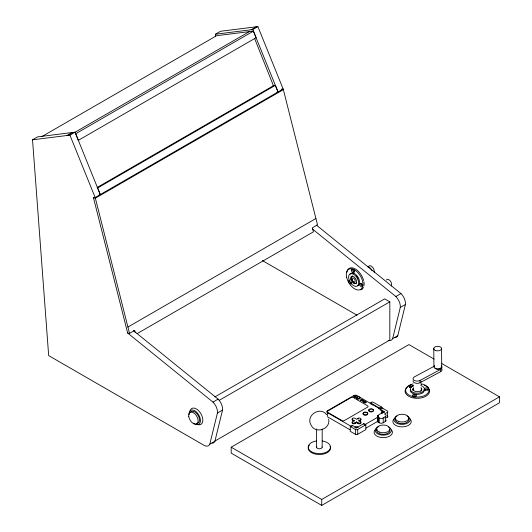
<?xml version="1.0" encoding="UTF-8"?>
<svg xmlns="http://www.w3.org/2000/svg" width="532" height="532" viewBox="0 0 532 532"><rect width="100%" height="100%" fill="white"/><g stroke="black" fill="none" stroke-linecap="round" stroke-linejoin="round"><path stroke-width="0.8" d="M434.085 359.1L408.935 344.576L231.194 447.199L231.194 453.131L321.727 505.4L499.468 402.784L499.468 396.845L441.267 363.243M321.727 505.4L321.727 499.468L499.468 396.845M350.236 426.504L350.236 431.326L355.363 434.285A1.669 0.964 0 0 0 357.723 434.285L365.843 429.597L365.843 424.775L363.835 423.612L357.331 427.369A1.117 0.645 0 0 1 355.755 427.369L352.251 425.341L350.236 426.504L355.363 429.464A1.669 0.964 0 0 0 357.723 429.464L365.843 424.775M352.251 426.026L352.251 425.341M355.363 434.285L355.363 429.464M355.755 428.054L355.755 427.369M357.723 434.285L357.723 429.464M363.835 424.297L363.835 423.612M386.026 419.994A2.78 1.603 0 0 1 385.274 421.57L383.22 422.76A2.78 1.603 0 0 1 379.216 422.76L379.216 417.933C374.481 415.785 382.096 413.111 383.738 412.127A1.117 0.645 0 0 0 384.064 411.668L380.227 409.188L382.242 408.024L387.363 410.983A1.669 0.964 0 0 1 387.363 412.353L387.363 417.174L385.939 417.999M380.227 409.188L380.227 409.873L384.064 412.353A1.117 0.645 0 0 1 383.978 412.599M383.738 412.805L383.738 412.127M383.738 411.894L383.738 411.216M316.58 447.246L316.626 428.958M322.146 447.252L322.192 428.965M379.216 422.76L377.654 421.577L377.953 415.525M377.773 421.776L377.787 416.955M377.946 421.969L377.953 417.141M378.159 422.142L378.166 417.314M99.165 194.705L100.282 194.566L75.025 132.175L37.652 136.857L32.532 139.81L48.671 355.609L204.022 445.304A8.831 5.101 60 0 0 209.788 444.193L217.422 413.038A9.556 5.513 60 0 0 212.98 402.099L127.66 333.039L93.479 197.738L95.162 197.518L283.15 88.99L257.894 26.6L220.521 31.275L215.393 34.234L215.58 36.715M212.088 443.196A8.831 5.101 60 0 0 214.908 441.234L222.542 410.086A9.556 5.513 60 0 0 218.107 399.14L133.426 330.605M388.101 340.294A8.831 5.101 60 0 0 392.649 338.618L400.283 307.463A9.556 5.513 60 0 0 395.848 296.517L312.45 229.026M392.649 338.618L397.776 335.659L405.411 304.51A9.556 5.513 60 0 0 400.968 293.564L316.287 225.029M383.432 412.559C383.273 411.229 381.497 413.105 383.339 412.626M377.587 416.802L378.059 417.035L377.614 417.301L377.953 417.826L379.216 418.618M41.775 136.638L216.637 35.677L253.471 31.115L256.098 37.712L78.357 140.328L75.73 133.738L253.471 31.115M66.952 135.507L72.079 132.548M32.532 139.81L68.222 135.347L73.343 132.388M215.393 34.234L251.084 29.772L256.211 26.813M68.222 135.347L69.905 135.135L75.025 132.175M251.084 29.772L252.767 29.559L257.894 26.6M74.553 132.535L249.415 31.581M97.143 187.49L273.448 85.705L254.695 38.696M276.906 92.089L278.023 91.943L275.35 85.359L97.609 187.976L100.269 194.566M93.506 197.838L95.368 198.183L283.357 89.649L317.511 224.85L312.39 227.809L313.408 231.846L137.11 333.637M127.926 327.047L315.908 218.512M127.66 333.039L129.522 333.384L134.649 330.425L135.161 332.447M214.875 396.919L384.696 298.871L389.823 301.83L389.823 340.054L214.961 441.015M212.98 402.099L218.107 399.14M395.848 296.517L400.968 293.564M219.277 400.29L389.823 301.83M217.422 413.038L222.542 410.086M400.283 307.463L405.411 304.51M209.788 444.193L214.908 441.234M370.339 403.396L371.323 402.824A1.397 0.805 0 0 0 370.93 403.522M354.179 421.271L354.179 420.586L352.603 421.497A1.669 0.964 0 0 0 352.603 422.867A1.669 0.964 0 0 0 354.964 422.867L356.54 421.956L358.116 422.867A1.669 0.964 0 0 0 360.483 422.867A1.669 0.964 0 0 0 360.483 421.497L358.907 420.586L358.907 421.271M359.433 420.965L360.483 420.36L360.483 419.675A1.669 0.964 0 0 0 360.483 418.312A1.669 0.964 0 0 0 358.116 418.312L356.54 419.223L354.964 418.312A1.669 0.964 0 0 0 352.603 418.312A1.669 0.964 0 0 0 352.603 419.675L352.603 420.36L353.654 420.965M381.371 406.953L373.291 402.285A1.397 0.805 0 0 0 371.323 402.285A1.397 0.805 0 0 0 371.323 403.422L379.402 408.091L381.371 406.953A2.221 1.283 60 0 1 382.821 408.909M358.907 420.586L360.483 419.675M352.417 422.308A1.669 0.964 0 0 0 352.709 423.605A1.669 0.964 0 0 0 354.964 423.545L356.54 422.634L358.116 423.545A1.669 0.964 0 0 0 360.137 423.698A1.669 0.964 0 0 0 360.915 422.614M364.54 424.842L378.099 417.015M387.363 412.353L384.51 413.996L385.274 414.435A2.78 1.603 0 0 1 385.274 416.749L385.274 421.57M379.216 417.933A2.78 1.603 0 0 0 383.22 417.933L385.274 416.749M365.969 428.114L378.099 421.111M378.059 421.178L377.654 421.577M434.305 366.196L414.408 376.869A4.183 2.441 -0.5 0 0 414.135 380.32A4.183 2.441 -0.5 0 0 420.041 380.447L440.642 369.394A4.183 2.441 -0.5 0 0 441.194 366.142M441.819 369.082A4.183 2.441 -0.5 0 1 440.662 371.655L420.054 382.714L420.041 380.447M378.019 417.061L377.587 417.228L377.587 416.124M281.468 89.203L283.15 88.99M272.876 85.665L275.35 85.359M281.495 89.303L283.357 89.649M262.396 260.574L357.052 315.223M380.985 409.447L356.939 395.562A2.228 1.29 0 0 0 353.787 395.562L327.38 410.804A2.228 1.29 0 0 0 327.38 412.626L327.38 415.904M365.803 402.272L362.059 400.111A0.838 0.485 0 0 0 360.876 400.111A0.838 0.485 0 0 0 360.876 400.796L360.876 400.337A0.838 0.485 0 0 1 360.876 399.658A0.838 0.485 0 0 1 362.059 399.658L365.803 401.82L365.803 402.272A0.838 0.485 0 0 1 365.677 403.017M360.876 400.337L364.62 402.498A0.838 0.485 0 0 0 365.803 402.498A0.838 0.485 0 0 0 365.803 401.82M363.376 402.232L364.62 402.957L364.62 402.498M352.603 419.675L354.179 420.586M327.38 412.626L351.426 426.511M327.38 416.722L350.016 429.789M231.194 447.199L321.727 499.468M326.635 414.661C320.164 405.836 305.335 415.552 311.027 425.035C315.336 434.458 331.044 429.151 328.61 418.997M252.767 29.559L278.023 91.943M69.905 135.135L95.162 197.518M95.368 198.183L129.522 333.384M374.315 272.71L374.235 271.061A4.183 2.401 59.3 0 0 371.728 266.446A4.183 2.401 59.3 0 0 368.503 266.698M441.573 348.56L441.726 366.668M440.642 369.394L440.662 371.655M433.773 348.626L433.919 366.734M383.22 417.933L383.22 422.76M378.418 415.199L378.418 415.878M378.166 415.352L378.166 416.037M377.787 415.711L377.787 416.396M377.66 415.918L377.66 417.434M362.059 399.658L362.059 400.111M360.483 421.497L360.483 422.182M358.116 418.312L358.116 418.997A1.669 0.964 0 0 1 358.342 418.89M358.116 422.867L358.116 423.545M358.023 418.371L358.023 419.05M356.54 421.956L356.54 422.634M354.964 422.867L354.964 423.545M387.502 415.904A1.669 0.964 0 0 1 387.363 417.174M409.201 418.205A9.197 5.327 0.1 0 1 408.323 425.454A9.197 5.327 0.1 0 1 395.781 425.434A9.197 5.327 0.1 0 1 394.904 418.185M407.146 416.104A8.08 4.682 0.1 0 1 407.971 422.933A8.08 4.682 0.1 0 1 396.147 422.913A8.08 4.682 0.1 0 1 396.972 416.084M408.303 418.352A6.69 3.87 0.1 0 1 402.405 423.598A6.69 3.87 0.1 0 1 395.595 418.717M391.452 429.909A9.197 5.327 0.1 0 1 388.533 436.679A9.197 5.327 0.1 0 1 376.53 435.927A9.197 5.327 0.1 0 1 376.111 428.945M388.347 426.863A8.08 4.682 0.1 0 1 388.972 433.813A8.08 4.682 0.1 0 1 376.982 433.427A8.08 4.682 0.1 0 1 378.857 426.558M389.723 429.504A6.69 3.87 0.1 0 1 382.907 434.358A6.69 3.87 0.1 0 1 377.015 429.091M330.126 446.421A11.145 6.457 0.1 0 1 320.084 454.514A11.145 6.457 0.1 0 1 308.307 447.213M308.427 446.794A11.145 6.457 0.1 0 1 308.806 445.982M309.059 445.583A11.145 6.457 0.1 0 1 309.358 445.198M322.246 440.935A11.145 6.457 0.1 0 1 328.49 450.883A11.145 6.457 0.1 0 1 310.229 450.85A11.145 6.457 0.1 0 1 316.474 440.922M322.113 446.913A2.786 1.616 0.1 0 1 319.067 448.769A2.786 1.616 0.1 0 1 316.759 446.581M382.308 413.291A1.669 0.964 0 0 1 381.364 412.087A1.669 0.964 0 0 1 383.379 411.462M383.585 411.502A1.669 0.964 0 0 1 384.397 411.914M354.884 427.515A1.669 0.964 0 0 1 356.54 426.677A1.669 0.964 0 0 1 358.202 427.515M359.931 397.929A1.669 0.964 0 0 1 358.315 399.14A1.669 0.964 0 0 1 356.699 397.929M356.866 397.697A1.669 0.964 0 0 1 357.298 397.411M359.333 397.411A1.669 0.964 0 0 1 359.765 397.697M370.538 403.768A2.088 1.204 60 0 1 370.924 403.988M370.146 403.515A2.088 1.204 60 0 1 370.279 403.422L370.418 403.356A2.088 1.204 60 0 1 372.599 405.118M379.402 408.091A2.221 1.283 60 0 1 380.513 409.261M378.471 408.589A1.842 1.064 60 0 1 378.977 408.842M378.478 408.303A1.842 1.064 60 0 1 380.32 409.361M352.603 420.36A1.669 0.964 0 0 1 352.417 419.123M360.915 419.429A1.669 0.964 0 0 1 360.483 420.36M366.841 412.785A2.367 1.37 0 0 1 367.233 414.747A2.367 1.37 0 0 1 363.822 414.894A2.367 1.37 0 0 1 363.722 412.918M364.779 412.559A2.367 1.37 0 0 1 366.003 412.553M372.599 409.507A2.367 1.37 0 0 1 373.098 411.329A2.367 1.37 0 0 1 369.993 411.781A2.367 1.37 0 0 1 368.955 410.032M369.095 409.873A2.367 1.37 0 0 1 369.481 409.593M369.979 409.381A2.367 1.37 0 0 1 370.551 409.248M371.476 409.221A2.367 1.37 0 0 1 372.347 409.407M420.952 391.166A4.183 2.441 -0.5 0 1 420.712 391.379M413.164 390.269A4.183 2.441 -0.5 0 1 413.683 388.786M421.125 388.952A4.183 2.441 -0.5 0 1 421.477 390.195M421.224 381.644A4.183 2.441 -0.5 0 1 416.396 383.313A4.183 2.441 -0.5 0 1 413.085 380.706M440.483 368.084A2.786 1.623 -0.5 0 1 437.696 369.228A2.786 1.623 -0.5 0 1 435.109 367.964M441.38 365.743A3.904 2.274 -0.5 0 1 437.637 368.975A3.904 2.274 -0.5 0 1 434.431 365.59M420.785 385.454A7.076 4.13 -0.5 0 1 424.064 390.269L423.805 390.674A7.076 4.13 -0.5 0 1 422.621 391.771L422.102 392.084A7.076 4.13 -0.5 0 1 411.628 391.565A7.076 4.13 -0.5 0 1 413.703 385.54M420.985 387.582A4.456 2.6 -0.5 0 1 420.32 390.973A4.456 2.6 -0.5 0 1 414.468 391.093A4.456 2.6 -0.5 0 1 413.51 387.728M421.238 388.719A4.456 2.6 -0.5 0 1 421.736 390.295M421.65 390.561A4.456 2.6 -0.5 0 1 421.517 390.827M412.872 390.202A4.456 2.6 -0.5 0 1 413.298 388.879M426.351 386.259A12.263 7.155 -0.5 0 1 426.092 396.107A12.263 7.155 -0.5 0 1 409.221 396.566A12.263 7.155 -0.5 0 1 407.718 386.764M409.022 385.933A12.263 7.155 -0.5 0 1 409.507 385.687M410.012 385.454A12.263 7.155 -0.5 0 1 410.538 385.234M420.992 384.31A12.263 7.155 -0.5 0 1 421.597 384.423M424.423 385.281A12.263 7.155 -0.5 0 1 424.942 385.507M425.434 385.74A12.263 7.155 -0.5 0 1 425.899 385.993M420.819 383.712A11.704 6.83 -0.5 0 1 426.977 394.052A11.704 6.83 -0.5 0 1 408.177 394.558A11.704 6.83 -0.5 0 1 413.005 383.924M413.091 396.579A1.397 0.811 -0.5 0 1 414.514 395.589A1.397 0.811 -0.5 0 1 415.778 396.646M415.193 397.085A1.397 0.811 -0.5 0 1 414.98 397.151M413.803 397.125A1.397 0.811 -0.5 0 1 413.597 397.052M411.416 387.356A2.008 1.17 -0.5 0 1 408.988 386.272A2.008 1.17 -0.5 0 1 411.263 385.055A2.008 1.17 -0.5 0 1 412.899 386.558M409.82 387.555A1.397 0.811 -0.5 0 1 410.152 386.478A1.397 0.811 -0.5 0 1 412.027 386.565M425.241 390.255A1.397 0.811 -0.5 0 1 426.478 389.131A1.397 0.811 -0.5 0 1 427.861 390.182M424.223 389.311A7.076 4.13 -0.5 0 1 417.394 394.378A7.076 4.13 -0.5 0 1 410.378 389.471M189.984 411.189A9.197 5.307 60 0 1 197.026 409.347A9.197 5.307 60 0 1 202.845 420.174A9.197 5.307 60 0 1 197.026 424.283M189.086 414.741A8.08 4.668 60 0 1 194.765 410.731A8.08 4.668 60 0 1 200.451 421.304A8.08 4.668 60 0 1 193.582 423.1M190.941 411.914A6.69 3.864 60 0 1 198.443 416.017A6.69 3.864 60 0 1 196.694 423.432M190.449 412.619A6.69 3.864 60 0 1 190.675 412.24M397.776 335.659A8.831 5.101 60 0 1 394.398 337.601M367.951 266.884A4.183 2.401 59.3 0 1 371.948 270.675M386.418 280.018A3.904 2.241 59.3 0 1 390.262 280.949A3.904 2.241 59.3 0 1 391.213 285.95M358.994 285.026A7.076 4.063 59.3 0 1 358.608 285.205M356.639 283.044A4.183 2.401 59.3 0 1 352.344 280.783A4.183 2.401 59.3 0 1 352.35 275.882M360.949 289.807A12.263 7.036 59.3 0 1 360.59 289.913M346.804 272.437A12.263 7.036 59.3 0 1 354.644 268.607A12.263 7.036 59.3 0 1 363.662 280.597M363.901 281.734A12.263 7.036 59.3 0 1 363.941 285.877M363.562 287.154A12.263 7.036 59.3 0 1 363.389 287.533M362.984 288.224A12.263 7.036 59.3 0 1 362.751 288.537M362.498 288.816A12.263 7.036 59.3 0 1 362.226 289.069M361.933 289.302A12.263 7.036 59.3 0 1 361.62 289.494M356.161 275.603A6.185 3.551 59.3 0 1 356.979 276.547M357.697 277.618A6.185 3.551 59.3 0 1 358.009 278.183M351.359 282.765A2.008 1.15 59.3 0 1 350.083 283.782A2.008 1.15 59.3 0 1 348.527 281.421A2.008 1.15 59.3 0 1 349.803 280.397M351.433 282.825A1.397 0.798 59.3 0 1 350.827 282.798M350.322 282.412A1.397 0.798 59.3 0 1 350.169 282.226M349.777 281.368A1.397 0.798 59.3 0 1 349.77 280.783M354.578 271.387A1.397 0.798 59.3 0 1 353.062 271.147A1.397 0.798 59.3 0 1 353.042 269.292M353.694 269.465A1.397 0.798 59.3 0 1 354.026 269.757M354.512 270.575A1.397 0.798 59.3 0 1 354.571 270.795M361.979 285.784A1.397 0.798 59.3 0 1 361.075 284.793M360.989 284.573A1.397 0.798 59.3 0 1 360.982 283.616M350.129 274.213A7.076 4.063 59.3 0 1 357.95 277.046A7.076 4.063 59.3 0 1 357.398 285.784M354.824 396.387C355.635 397.69 356.38 395.429 354.824 396.387M356.001 427.562C356.819 428.858 357.564 426.604 356.001 427.562M351.027 397.61L327.772 411.03A1.669 0.964 0 0 0 327.772 412.4L341.963 420.586A1.669 0.964 0 0 0 344.324 420.586L367.579 407.166A1.669 0.964 0 0 0 367.579 405.796L353.388 397.61A1.669 0.964 0 0 0 351.027 397.61M358.056 279.952L357.79 279.28A7.076 4.063 59.3 0 0 349.564 274.233A7.076 4.063 59.3 0 0 352.184 284.653A7.076 4.063 59.3 0 0 358.615 282.572L358.555 281.94A7.076 4.063 59.3 0 0 358.056 279.952M398.421 421.384A6.69 3.87 0.1 0 0 408.742 418.352A6.69 3.87 0.1 0 0 399.027 414.681A6.69 3.87 0.1 0 0 398.421 421.384M379.622 432.144A6.69 3.87 0.1 0 0 389.943 429.118A6.69 3.87 0.1 0 0 380.227 425.447A6.69 3.87 0.1 0 0 379.622 432.144M354.525 397.304A1.669 0.964 0 0 0 357.032 396.466A1.669 0.964 0 0 0 354.525 395.635A1.669 0.964 0 0 0 354.525 397.304M357.477 398.554A1.669 0.964 0 0 0 359.984 397.723A1.669 0.964 0 0 0 357.477 396.885A1.669 0.964 0 0 0 357.477 398.554M363.981 414.514A2.367 1.37 0 0 0 367.758 413.59A2.367 1.37 0 0 0 364.487 412.16A2.367 1.37 0 0 0 363.981 414.514M369.9 411.296A2.367 1.37 0 0 0 373.491 410.145A2.367 1.37 0 0 0 369.979 408.928A2.367 1.37 0 0 0 369.9 411.296M435.395 350.455A3.904 2.274 -0.5 0 0 441.553 348.793A3.904 2.274 -0.5 0 0 436.067 346.525A3.904 2.274 -0.5 0 0 435.395 350.455M413.211 396.426A2.008 1.17 -0.5 0 0 416.43 395.642A2.008 1.17 -0.5 0 0 413.683 394.418A2.008 1.17 -0.5 0 0 413.211 396.426M425.294 389.969A2.008 1.17 -0.5 0 0 428.513 389.185A2.008 1.17 -0.5 0 0 425.766 387.954A2.008 1.17 -0.5 0 0 425.294 389.969M188.76 416.596A6.69 3.864 60 0 0 196.554 424.017A6.69 3.864 60 0 0 194.852 413.776A6.69 3.864 60 0 0 188.76 416.596M352.051 279.426A2.228 1.277 59.3 0 0 354.638 281.967A2.228 1.277 59.3 0 0 354.126 278.602A2.228 1.277 59.3 0 0 352.051 279.426M350.714 279.094A4.183 2.401 59.3 0 0 355.642 283.642A4.183 2.401 59.3 0 0 354.452 277.252A4.183 2.401 59.3 0 0 350.714 279.094M346.625 277.252A11.704 6.716 59.3 0 0 360.556 289.481A11.704 6.716 59.3 0 0 356.699 271.44A11.704 6.716 59.3 0 0 346.625 277.252M359.725 284.706A2.008 1.15 59.3 0 0 362.112 286.801A2.008 1.15 59.3 0 0 361.454 283.709A2.008 1.15 59.3 0 0 359.725 284.706M351.459 270.642A2.008 1.15 59.3 0 0 353.847 272.736A2.008 1.15 59.3 0 0 353.188 269.644A2.008 1.15 59.3 0 0 351.459 270.642"/></g></svg>
